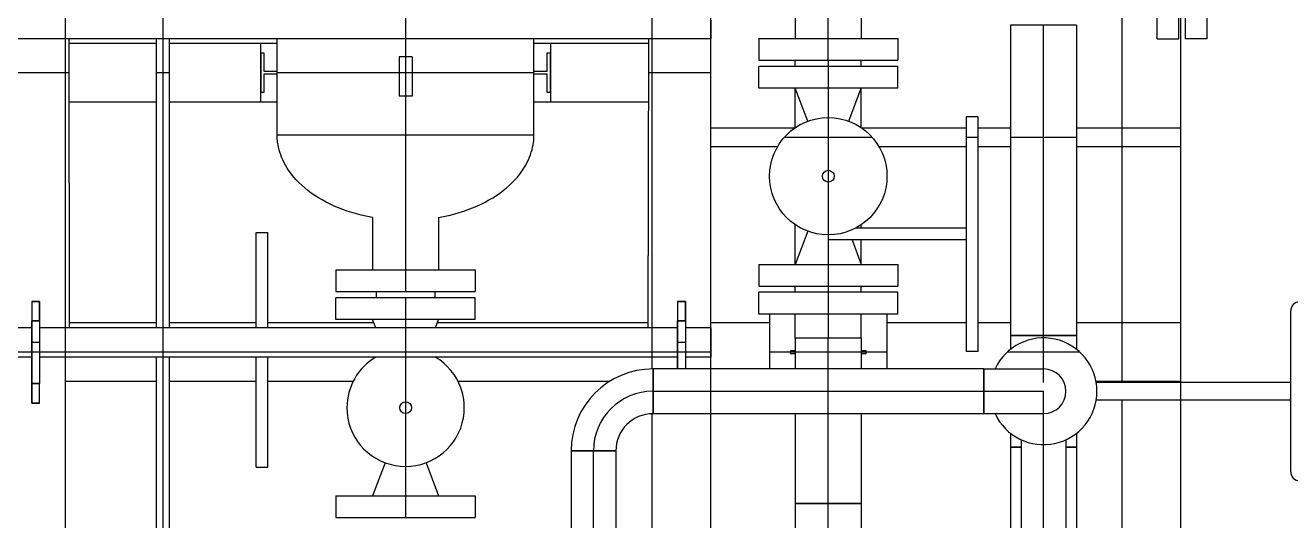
# Model space of a CAD drawing. Header units: inches. Extents: x 517790 to 538444, y 301815 to 302461.
# Drawn here: x 517876.805 to 517879.857, y 302345.892 to 302347.088 of the extents above; entities that cross this region are included whole.
import ezdxf

# ---------------------------------------------------------------- set-up
doc = ezdxf.new("R2010")
doc.units = ezdxf.units.IN
doc.header["$MEASUREMENT"] = 0
doc.layers.add('Layout', color=6, linetype='Continuous', lineweight=15)
doc.layers.add('硅胶总平面底图 工艺装置区', color=253, linetype='Continuous')

msp = doc.modelspace()

# ---------------------------------------------------------------- linework, layer by layer
at = {"layer": 'Layout', "color": 9, "lineweight": -3}
msp.add_arc((517880.4843, 302346.4435), 10.9625, 86.22389, 180, dxfattribs=at)
at = {"layer": '硅胶总平面底图 工艺装置区', "color": 253, "linetype": 'Continuous', "lineweight": -3}
for p, q in [((517876.9008, 302348.8476), (517876.9008, 302341.2957)), ((517879.5912, 302348.2273), (517879.5912, 302346.226)), ((517878.4584, 302346.2584), (517878.4584, 302347.5193)), ((517878.3168, 302346.2584), (517878.3168, 302347.4316)), ((517877.7221, 302347.2428), (517877.7221, 302346.4452)), ((517879.5349, 302347.0549), (517879.5349, 302347.2227)), ((517879.5873, 302347.0549), (517879.5873, 302347.2227)), ((517879.6024, 302347.2227), (517879.6024, 302347.0549)), ((517879.6549, 302347.2227), (517879.6549, 302347.0549)), ((517879.4496, 302347.1433), (517879.4496, 302346.226)), ((517877.1368, 302347.116), (517877.1368, 302347.055)), ((517878.4584, 302347.1003), (517878.4584, 302347.055)), ((517878.6621, 302347.1147), (517878.6621, 302347.0564)), ((517878.7416, 302347.0039), (517878.7416, 302347.1147)), ((517878.821, 302347.1147), (517878.821, 302347.0564)), ((517879.3402, 302347.0879), (517879.1813, 302347.0879)), ((517879.1813, 302347.0879), (517879.1813, 302346.3392)), ((517879.2608, 302347.0879), (517879.2608, 302347.088)), ((517879.2608, 302346.3392), (517879.2608, 302347.0879)), ((517879.3402, 302347.0879), (517879.3402, 302346.3392)), ((517878.4584, 302347.055), (517876.7592, 302347.055)), ((517876.9097, 302347.055), (517876.9109, 302346.3579)), ((517876.9097, 302347.0446), (517877.121, 302347.0446)), ((517877.121, 302346.3579), (517877.121, 302347.055)), ((517877.1368, 302347.055), (517877.1368, 302346.3579)), ((517877.1525, 302346.3579), (517877.1525, 302347.055)), ((517877.1525, 302347.0446), (517877.3728, 302347.0446)), ((517877.3728, 302347.0446), (517877.4124, 302347.0446)), ((517877.3728, 302346.903), (517877.3728, 302347.0446)), ((517877.4124, 302346.8228), (517877.4124, 302347.055)), ((517878.0317, 302346.8228), (517878.0317, 302347.055)), ((517878.0317, 302347.0446), (517878.0713, 302347.0446)), ((517878.0713, 302347.0446), (517878.3078, 302347.0446)), ((517878.0713, 302347.0446), (517878.0713, 302346.903)), ((517878.3079, 302347.055), (517878.3066, 302346.3579)), ((517878.5737, 302347.0564), (517878.7416, 302347.0564)), ((517878.5737, 302347.0564), (517878.5737, 302347.0039)), ((517878.7416, 302347.0564), (517878.9094, 302347.0564)), ((517878.9094, 302347.0564), (517878.9094, 302347.0039)), ((517879.5349, 302347.0549), (517879.5873, 302347.0549)), ((517879.6549, 302347.0549), (517879.6024, 302347.0549)), ((517877.3728, 302347.021), (517877.3728, 302346.9266)), ((517877.3813, 302347.021), (517877.3728, 302347.021)), ((517877.3813, 302346.9766), (517877.3813, 302347.021)), ((517877.7063, 302347.0116), (517877.7063, 302346.9644)), ((517877.7378, 302347.0116), (517877.7063, 302347.0116)), ((517877.7378, 302347.0116), (517877.7378, 302346.9644)), ((517878.0713, 302347.021), (517878.0628, 302347.021)), ((517878.0628, 302347.021), (517878.0628, 302346.9766)), ((517878.0713, 302346.9266), (517878.0713, 302347.021)), ((517878.5737, 302347.0039), (517878.7416, 302347.0039)), ((517878.6621, 302346.9888), (517878.6621, 302347.0039)), ((517878.7416, 302347.0039), (517878.7416, 302346.9888)), ((517878.7416, 302347.0039), (517878.9094, 302347.0039)), ((517878.821, 302346.9888), (517878.821, 302347.0039)), ((517876.7592, 302346.9738), (517876.9098, 302346.9738)), ((517877.121, 302346.9738), (517877.1525, 302346.9738)), ((517877.4124, 302346.9766), (517877.3813, 302346.9766)), ((517877.3813, 302346.971), (517877.4124, 302346.971)), ((517877.3813, 302346.9266), (517877.3813, 302346.971)), ((517877.4124, 302346.9738), (517878.0317, 302346.9738)), ((517878.0628, 302346.9766), (517878.0317, 302346.9766)), ((517878.0317, 302346.971), (517878.0628, 302346.971)), ((517878.0628, 302346.971), (517878.0628, 302346.9266)), ((517878.3077, 302346.9738), (517878.4584, 302346.9738)), ((517878.7416, 302346.9888), (517878.5737, 302346.9888)), ((517878.5737, 302346.9364), (517878.5737, 302346.9888)), ((517878.7416, 302346.9888), (517878.7416, 302346.4585)), ((517878.9094, 302346.9888), (517878.7416, 302346.9888)), ((517878.9094, 302346.9364), (517878.9094, 302346.9888)), ((517877.7063, 302346.9644), (517877.7063, 302346.9172)), ((517877.7378, 302346.9644), (517877.7378, 302346.9172)), ((517877.3728, 302346.9266), (517877.3813, 302346.9266)), ((517877.7378, 302346.9172), (517877.7063, 302346.9172)), ((517878.0628, 302346.9266), (517878.0713, 302346.9266)), ((517878.7416, 302346.9364), (517878.5737, 302346.9364)), ((517878.6621, 302346.8409), (517878.6621, 302346.9364)), ((517878.7416, 302346.9364), (517878.6621, 302346.9364)), ((517878.692, 302346.8563), (517878.6621, 302346.9364)), ((517878.821, 302346.9364), (517878.7416, 302346.9364)), ((517878.9094, 302346.9364), (517878.7416, 302346.9364)), ((517878.7911, 302346.8563), (517878.821, 302346.9364)), ((517878.821, 302346.8409), (517878.821, 302346.9364)), ((517876.91, 302346.903), (517877.121, 302346.903)), ((517877.1525, 302346.903), (517877.3728, 302346.903)), ((517877.3728, 302346.903), (517877.4124, 302346.903)), ((517878.0317, 302346.903), (517878.0713, 302346.903)), ((517878.0713, 302346.903), (517878.3076, 302346.903)), ((517879.0739, 302346.8671), (517879.0739, 302346.5839)), ((517879.1022, 302346.8671), (517879.0739, 302346.8671)), ((517879.1022, 302346.8671), (517879.1022, 302346.5839)), ((517878.0317, 302346.8228), (517877.4124, 302346.8228)), ((517878.0317, 302346.8228), (517877.4124, 302346.8228)), ((517878.4584, 302346.8407), (517878.6619, 302346.8407)), ((517878.636, 302346.8181), (517878.8471, 302346.8181)), ((517878.8212, 302346.8407), (517879.0739, 302346.8407)), ((517879.0739, 302346.8181), (517879.1022, 302346.8181)), ((517879.1022, 302346.8407), (517879.1813, 302346.8407)), ((517879.1813, 302346.8181), (517879.3402, 302346.8181)), ((517879.3402, 302346.8407), (517879.5912, 302346.8407)), ((517879.5912, 302346.8407), (517879.5912, 302346.7954)), ((517878.4584, 302346.7954), (517878.6195, 302346.7954)), ((517878.8636, 302346.7954), (517879.0739, 302346.7954)), ((517879.1022, 302346.7954), (517879.1813, 302346.7954)), ((517879.3402, 302346.7954), (517879.5912, 302346.7954)), ((517877.6426, 302346.6239), (517877.6426, 302346.4976)), ((517877.8015, 302346.6239), (517877.8015, 302346.4976)), ((517878.6621, 302346.5109), (517878.6621, 302346.6064)), ((517878.821, 302346.5981), (517878.821, 302346.6064)), ((517877.3614, 302346.3579), (517877.3614, 302346.5878)), ((517877.3614, 302346.5878), (517877.3898, 302346.5878)), ((517877.3898, 302346.3579), (517877.3898, 302346.5878)), ((517878.692, 302346.591), (517878.6621, 302346.5109)), ((517878.7416, 302346.5821), (517878.7416, 302346.5698)), ((517879.0739, 302346.5981), (517878.807, 302346.5981)), ((517879.0739, 302346.5839), (517879.0739, 302346.3007)), ((517879.1022, 302346.5839), (517879.1022, 302346.3007)), ((517879.0739, 302346.5698), (517878.7416, 302346.5698)), ((517878.799, 302346.5698), (517878.821, 302346.5109)), ((517878.821, 302346.5109), (517878.821, 302346.5698)), ((517877.5542, 302346.4976), (517877.7221, 302346.4976)), ((517877.5542, 302346.4976), (517877.5542, 302346.4452)), ((517877.7221, 302346.4976), (517877.8899, 302346.4976)), ((517877.8899, 302346.4976), (517877.8899, 302346.4452)), ((517878.5737, 302346.5109), (517878.7416, 302346.5109)), ((517878.5737, 302346.5109), (517878.5737, 302346.4585)), ((517878.6621, 302346.5109), (517878.821, 302346.5109)), ((517878.7416, 302346.5109), (517878.9094, 302346.5109)), ((517878.9094, 302346.5109), (517878.9094, 302346.4585)), ((517878.5737, 302346.4585), (517878.7416, 302346.4585)), ((517878.6621, 302346.4434), (517878.6621, 302346.4585)), ((517878.7416, 302346.4585), (517878.7416, 302346.4434)), ((517878.7416, 302346.4585), (517878.9094, 302346.4585)), ((517878.821, 302346.4434), (517878.821, 302346.4585)), ((517876.8394, 302346.4216), (517876.8205, 302346.4216)), ((517876.8205, 302346.4216), (517876.8394, 302346.4216)), ((517876.8205, 302346.4216), (517876.8205, 302346.3744)), ((517876.8205, 302346.4216), (517876.8205, 302346.3744)), ((517876.8394, 302346.3744), (517876.8394, 302346.4216)), ((517876.8394, 302346.4216), (517876.8394, 302346.3744)), ((517877.5542, 302346.4452), (517877.7221, 302346.4452)), ((517877.7221, 302346.4301), (517877.5542, 302346.4301)), ((517877.5542, 302346.3776), (517877.5542, 302346.4301)), ((517877.6513, 302346.4452), (517877.6513, 302346.4301)), ((517877.7221, 302346.4452), (517877.8899, 302346.4452)), ((517877.7221, 302346.4301), (517877.7221, 302346.3579)), ((517877.8899, 302346.4301), (517877.7221, 302346.4301)), ((517877.7929, 302346.4452), (517877.7929, 302346.4301)), ((517877.8899, 302346.3776), (517877.8899, 302346.4301)), ((517878.397, 302346.4216), (517878.3781, 302346.4216)), ((517878.3781, 302346.4216), (517878.397, 302346.4216)), ((517878.3781, 302346.4216), (517878.3781, 302346.3744)), ((517878.3781, 302346.4216), (517878.3781, 302346.3744)), ((517878.397, 302346.3744), (517878.397, 302346.4216)), ((517878.397, 302346.4216), (517878.397, 302346.3744)), ((517878.7416, 302346.4434), (517878.5737, 302346.4434)), ((517878.5737, 302346.3909), (517878.5737, 302346.4434)), ((517878.7416, 302346.4434), (517878.7416, 302346.3326)), ((517878.9094, 302346.4434), (517878.7416, 302346.4434)), ((517878.9094, 302346.3909), (517878.9094, 302346.4434)), ((517878.7416, 302346.3909), (517878.5737, 302346.3909)), ((517878.6, 302346.3909), (517878.6, 302346.2584)), ((517878.6621, 302346.3326), (517878.6621, 302346.3909)), ((517878.9094, 302346.3909), (517878.7416, 302346.3909)), ((517878.821, 302346.3326), (517878.821, 302346.3909)), ((517878.8832, 302346.3909), (517878.8832, 302346.2584)), ((517879.8569, 302346.0102), (517879.8569, 302346.3987)), ((517876.8205, 302346.3744), (517876.8394, 302346.3744)), ((517876.8394, 302346.3744), (517876.8205, 302346.3744)), ((517876.8205, 302346.2233), (517876.8205, 302346.3744)), ((517876.8205, 302346.3744), (517876.8205, 302346.2233)), ((517876.8394, 302346.3744), (517876.8205, 302346.3744)), ((517876.8394, 302346.3744), (517876.8394, 302346.2233)), ((517876.8394, 302346.3744), (517876.8394, 302346.2233)), ((517877.121, 302346.3697), (517876.9109, 302346.3697)), ((517877.3614, 302346.3697), (517877.1525, 302346.3697)), ((517877.6456, 302346.3697), (517877.3898, 302346.3697)), ((517877.7221, 302346.3776), (517877.5542, 302346.3776)), ((517877.8015, 302346.3776), (517877.6426, 302346.3776)), ((517877.65, 302346.3579), (517877.6426, 302346.3776)), ((517877.6513, 302346.3776), (517877.6513, 302346.3776)), ((517877.8899, 302346.3776), (517877.7221, 302346.3776)), ((517877.7929, 302346.3776), (517877.7929, 302346.3776)), ((517877.7941, 302346.3579), (517877.8015, 302346.3776)), ((517878.3066, 302346.3697), (517877.7985, 302346.3697)), ((517878.3781, 302346.3744), (517878.397, 302346.3744)), ((517878.397, 302346.3744), (517878.3781, 302346.3744)), ((517878.3781, 302346.2584), (517878.3781, 302346.3744)), ((517878.3781, 302346.3744), (517878.3781, 302346.2584)), ((517878.397, 302346.3744), (517878.3781, 302346.3744)), ((517878.397, 302346.3744), (517878.397, 302346.2584)), ((517878.397, 302346.3744), (517878.397, 302346.2584)), ((517878.6, 302346.3697), (517878.4584, 302346.3697)), ((517879.0739, 302346.3697), (517878.8832, 302346.3697)), ((517879.1813, 302346.3697), (517879.1022, 302346.3697)), ((517879.5912, 302346.3697), (517879.3402, 302346.3697)), ((517879.5912, 302346.3697), (517879.5912, 302346.2281)), ((517876.8205, 302346.3579), (517876.7592, 302346.3579)), ((517878.3781, 302346.3579), (517876.8394, 302346.3579)), ((517877.1368, 302346.3579), (517877.1368, 302346.2871)), ((517877.7221, 302346.3579), (517877.7221, 302346.2871)), ((517878.4584, 302346.3579), (517878.397, 302346.3579)), ((517878.4584, 302346.3579), (517878.4584, 302346.2871)), ((517878.821, 302346.3326), (517878.6621, 302346.3326)), ((517878.6621, 302346.3326), (517878.6621, 302346.2584)), ((517878.7416, 302346.3326), (517878.6621, 302346.3326)), ((517878.7416, 302346.2584), (517878.7416, 302346.3326)), ((517878.821, 302346.3326), (517878.7416, 302346.3326)), ((517878.821, 302346.3326), (517878.821, 302346.2584)), ((517879.3402, 302346.3392), (517879.1813, 302346.3392)), ((517879.1813, 302346.3392), (517879.2608, 302346.3392)), ((517879.1813, 302346.3392), (517879.1813, 302346.3059)), ((517879.2608, 302346.3392), (517879.2608, 302346.3392)), ((517879.2608, 302346.3392), (517879.2608, 302346.3392)), ((517879.2608, 302346.3333), (517879.2608, 302346.3392)), ((517879.2608, 302346.3392), (517879.3402, 302346.3392)), ((517879.2608, 302346.226), (517879.2608, 302346.3333)), ((517879.3402, 302346.3392), (517879.3402, 302346.3059)), ((517878.4584, 302346.2989), (517876.7592, 302346.2989)), ((517876.8394, 302346.3225), (517876.8205, 302346.3225)), ((517878.397, 302346.3225), (517878.3781, 302346.3225)), ((517878.8832, 302346.2989), (517878.6, 302346.2989)), ((517878.6528, 302346.3026), (517878.6621, 302346.3026)), ((517878.821, 302346.3026), (517878.8303, 302346.3026)), ((517879.1022, 302346.3007), (517879.0739, 302346.3007)), ((517879.3485, 302346.2989), (517879.173, 302346.2989)), ((517876.8205, 302346.2871), (517876.7592, 302346.2871)), ((517878.3781, 302346.2871), (517876.8394, 302346.2871)), ((517877.121, 302345.7315), (517877.121, 302346.2871)), ((517877.1368, 302346.2871), (517877.1368, 302345.7315)), ((517877.1525, 302345.7315), (517877.1525, 302346.2871)), ((517877.3614, 302346.0214), (517877.3614, 302346.2871)), ((517877.3898, 302346.0214), (517877.3898, 302346.2871)), ((517877.7221, 302346.2871), (517877.7221, 302345.8997)), ((517878.4584, 302346.2871), (517878.397, 302346.2871)), ((517878.6621, 302346.2951), (517878.6528, 302346.2951)), ((517878.8303, 302346.2951), (517878.821, 302346.2951)), ((517878.319, 302346.2584), (517878.319, 302346.1505)), ((517878.319, 302346.1505), (517878.319, 302346.2584)), ((517879.1169, 302346.2584), (517878.319, 302346.2584)), ((517878.4584, 302346.1505), (517878.4584, 302346.2584)), ((517878.7416, 302346.1505), (517878.7416, 302346.2584)), ((517879.1169, 302346.2584), (517879.1169, 302346.1505)), ((517879.1169, 302346.2584), (517879.2608, 302346.2584)), ((517879.1169, 302346.1505), (517879.1169, 302346.2584)), ((517876.8205, 302346.2233), (517876.8205, 302346.1761)), ((517876.8205, 302346.1761), (517876.8205, 302346.2233)), ((517876.8394, 302346.2233), (517876.8205, 302346.2233)), ((517876.8205, 302346.2233), (517876.8394, 302346.2233)), ((517876.8394, 302346.2233), (517876.8205, 302346.2233)), ((517876.8394, 302346.1761), (517876.8394, 302346.2233)), ((517876.8394, 302346.1761), (517876.8394, 302346.2233)), ((517877.121, 302346.2281), (517876.9008, 302346.2281)), ((517877.3614, 302346.2281), (517877.1525, 302346.2281)), ((517877.5953, 302346.2281), (517877.3898, 302346.2281)), ((517878.2137, 302346.2281), (517877.8488, 302346.2281)), ((517879.5912, 302346.2281), (517879.3875, 302346.2281)), ((517879.8569, 302346.226), (517879.3878, 302346.226)), ((517879.5912, 302346.226), (517879.5912, 302346.1829)), ((517876.8205, 302346.1761), (517876.8394, 302346.1761)), ((517876.8394, 302346.1761), (517876.8205, 302346.1761)), ((517878.319, 302346.2045), (517878.319, 302346.2045)), ((517878.319, 302346.2045), (517878.319, 302346.2045)), ((517878.319, 302346.2045), (517879.1169, 302346.2045)), ((517879.1169, 302346.2045), (517879.1169, 302346.2045)), ((517879.1169, 302346.2045), (517879.1169, 302346.2045)), ((517879.1169, 302346.2045), (517879.2608, 302346.2045)), ((517879.2608, 302346.1057), (517879.2608, 302346.2045)), ((517879.8569, 302346.1829), (517879.3878, 302346.1829)), ((517879.4496, 302346.1829), (517879.4496, 302345.0405)), ((517879.5912, 302346.1829), (517879.5912, 302345.0405)), ((517878.3168, 302345.4021), (517878.3168, 302346.1505)), ((517879.1169, 302346.1505), (517878.319, 302346.1505)), ((517878.4584, 302345.2927), (517878.4584, 302346.1505)), ((517878.6621, 302346.1505), (517878.6621, 302345.9333)), ((517878.7416, 302345.9333), (517878.7416, 302346.1505)), ((517878.821, 302346.1505), (517878.821, 302345.9333)), ((517879.2608, 302346.1505), (517879.1169, 302346.1505)), ((517879.1813, 302346.103), (517879.1813, 302346.0697)), ((517879.2068, 302346.0874), (517879.2068, 302342.624)), ((517879.2608, 302346.1057), (517879.2608, 302346.1057)), ((517879.2608, 302346.0756), (517879.2608, 302346.1057)), ((517879.3147, 302346.0874), (517879.3147, 302342.624)), ((517879.3402, 302346.103), (517879.3402, 302346.0697)), ((517878.1212, 302346.0606), (517878.2291, 302346.0606)), ((517878.2291, 302346.0606), (517878.1212, 302346.0606)), ((517878.1212, 302346.0606), (517878.1212, 302345.7174)), ((517878.1752, 302346.0606), (517878.1752, 302346.0606)), ((517878.1752, 302346.0606), (517878.1752, 302346.0606)), ((517878.1752, 302345.7174), (517878.1752, 302346.0606)), ((517878.2291, 302346.0606), (517878.2291, 302345.7174)), ((517879.2068, 302346.0697), (517879.1813, 302346.0697)), ((517879.1813, 302346.0697), (517879.1813, 302345.6985)), ((517879.1813, 302346.0697), (517879.2068, 302346.0697)), ((517879.2608, 302342.624), (517879.2608, 302346.0756)), ((517879.3402, 302346.0697), (517879.3147, 302346.0697)), ((517879.3147, 302346.0697), (517879.3402, 302346.0697)), ((517879.3402, 302346.0697), (517879.3402, 302345.6985)), ((517877.6725, 302346.0322), (517877.6426, 302345.9521)), ((517877.7716, 302346.0322), (517877.8015, 302345.9521)), ((517877.3614, 302346.0214), (517877.3898, 302346.0214)), ((517877.5542, 302345.9521), (517877.7221, 302345.9521)), ((517877.5542, 302345.9521), (517877.5542, 302345.8997)), ((517877.6426, 302345.9521), (517877.7221, 302345.9521)), ((517877.7221, 302345.9521), (517877.8015, 302345.9521)), ((517877.7221, 302345.9521), (517877.8899, 302345.9521)), ((517877.8899, 302345.9521), (517877.8899, 302345.8997)), ((517878.6621, 302345.9333), (517878.821, 302345.9333)), ((517878.6621, 302345.9333), (517878.6621, 302345.6638)), ((517878.821, 302345.9333), (517878.6621, 302345.9333)), ((517878.7416, 302345.9333), (517878.7416, 302345.9333)), ((517878.7416, 302345.6638), (517878.7416, 302345.9333)), ((517878.7416, 302345.9333), (517878.7416, 302345.9333)), ((517878.821, 302345.9333), (517878.821, 302345.6638)), ((517877.5542, 302345.8997), (517877.7221, 302345.8997)), ((517877.7221, 302345.8997), (517877.8899, 302345.8997))]:
    msp.add_line(p, q, dxfattribs=at)
for centre, radius in [((517878.7416, 302346.7237), 0.1416), ((517878.7416, 302346.7237), 0.0142), ((517877.7221, 302346.1649), 0.0142)]:
    msp.add_circle(centre, radius, dxfattribs=at)
for centre, radius, start, end in [((517879.8785, 302346.3987), 0.0216, 0, 180), ((517879.2608, 302346.2045), 0.1289, 0, 155.2535), ((517878.6528, 302346.2989), 0.00378, 90, 270), ((517878.8303, 302346.2989), 0.00378, 270, 90), ((517877.7221, 302346.1649), 0.1416, 180, 59.6355), ((517877.7221, 302346.1649), 0.1416, 120.3645, 180), ((517878.319, 302346.0606), 0.1978, 90, 180), ((517879.2608, 302346.2045), 0.0539, 270, 90), ((517879.2608, 302346.2045), 0.0539, 0, 90), ((517878.319, 302346.0606), 0.1439, 90, 180), ((517879.2608, 302346.2045), 0.1289, 204.7465, 0), ((517879.2608, 302346.2045), 0.0539, 270, 0), ((517878.319, 302346.0606), 0.0899, 90, 180), ((517879.8785, 302346.0102), 0.0216, 180, 0)]:
    msp.add_arc(centre, radius, start, end, dxfattribs=at)
for points in [[(517877.6426, 302346.6239), (517877.6372, 302346.6248), (517877.6317, 302346.6259), (517877.6264, 302346.6271), (517877.5955, 302346.6337), (517877.5663, 302346.6436), (517877.5401, 302346.6563), (517877.5138, 302346.6689), (517877.4906, 302346.6844), (517877.4716, 302346.7018), (517877.453, 302346.7188), (517877.4384, 302346.7376), (517877.4284, 302346.7575), (517877.4206, 302346.7731), (517877.4155, 302346.7893), (517877.4135, 302346.8057), (517877.4128, 302346.8114), (517877.4124, 302346.8171), (517877.4124, 302346.8228)], [(517877.8015, 302346.6239), (517877.8069, 302346.6248), (517877.8124, 302346.6259), (517877.8177, 302346.6271), (517877.8486, 302346.6337), (517877.8778, 302346.6436), (517877.904, 302346.6563), (517877.9303, 302346.6689), (517877.9535, 302346.6844), (517877.9725, 302346.7018), (517877.9911, 302346.7188), (517878.0057, 302346.7376), (517878.0157, 302346.7575), (517878.0235, 302346.7731), (517878.0286, 302346.7893), (517878.0306, 302346.8057), (517878.0313, 302346.8114), (517878.0317, 302346.8171), (517878.0317, 302346.8228)]]:
    msp.add_open_spline(points, degree=3, knots=[4.971806, 4.971806, 4.971806, 4.971806, 5.026548, 5.026548, 5.026548, 5.340708, 5.340708, 5.340708, 5.654867, 5.654867, 5.654867, 5.960413, 5.960413, 5.960413, 6.200139, 6.200139, 6.200139, 6.283185, 6.283185, 6.283185, 6.283185], dxfattribs=at)

doc.saveas('drawing.dxf')
